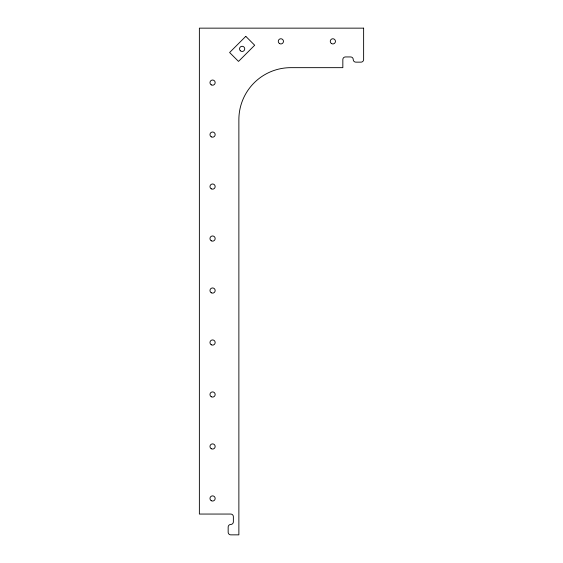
<?xml version="1.0" encoding="UTF-8"?>
<svg xmlns="http://www.w3.org/2000/svg" width="563" height="563" viewBox="0 0 563 563"><rect width="100%" height="100%" fill="white"/><g stroke="black" fill="none" stroke-linecap="round" stroke-linejoin="round"><path stroke-width="0.84" d="M245.785 36.342L229.613 52.514L238.508 61.409L254.68 45.237L245.785 36.342M363.628 28.15L199.372 28.15L199.372 514.054L230.76 514.054A2.597 2.597 0 0 1 233.364 516.658L233.364 521.852A2.597 2.597 0 0 1 230.76 524.456A2.597 2.597 0 0 0 228.163 527.052L228.163 532.253A2.597 2.597 0 0 0 230.76 534.85L238.874 534.85L238.874 119.638A51.979 51.979 0 0 1 290.86 67.659L342.839 67.659L342.839 59.544A2.597 2.597 0 0 1 345.436 56.94L350.636 56.94A2.597 2.597 0 0 1 353.233 59.544A2.597 2.597 0 0 0 355.83 62.141L361.031 62.141A2.597 2.597 0 0 0 363.628 59.544L363.628 28.15M211.266 500.711A2.597 2.597 0 0 0 215.165 498.466A2.597 2.597 0 0 0 211.266 496.214A2.597 2.597 0 0 0 211.266 500.711M211.266 292.788A2.597 2.597 0 0 0 215.165 290.536A2.597 2.597 0 0 0 211.266 288.291A2.597 2.597 0 0 0 211.266 292.788M211.266 84.865A2.597 2.597 0 0 0 215.165 82.613A2.597 2.597 0 0 0 211.266 80.368A2.597 2.597 0 0 0 211.266 84.865M279.572 43.597A2.597 2.597 0 0 0 283.471 41.345A2.597 2.597 0 0 0 279.572 39.1A2.597 2.597 0 0 0 279.572 43.597M211.266 240.809A2.597 2.597 0 0 0 215.165 238.557A2.597 2.597 0 0 0 211.266 236.305A2.597 2.597 0 0 0 211.266 240.809M211.266 448.732A2.597 2.597 0 0 0 215.165 446.48A2.597 2.597 0 0 0 211.266 444.228A2.597 2.597 0 0 0 211.266 448.732M211.266 344.774A2.597 2.597 0 0 0 215.165 342.522A2.597 2.597 0 0 0 211.266 340.27A2.597 2.597 0 0 0 211.266 344.774M211.266 136.844A2.597 2.597 0 0 0 215.165 134.599A2.597 2.597 0 0 0 211.266 132.347A2.597 2.597 0 0 0 211.266 136.844M331.558 43.597A2.597 2.597 0 0 0 335.457 41.345A2.597 2.597 0 0 0 331.558 39.1A2.597 2.597 0 0 0 331.558 43.597M211.266 188.83A2.597 2.597 0 0 0 215.165 186.578A2.597 2.597 0 0 0 211.266 184.326A2.597 2.597 0 0 0 211.266 188.83M211.266 396.753A2.597 2.597 0 0 0 215.165 394.501A2.597 2.597 0 0 0 211.266 392.249A2.597 2.597 0 0 0 211.266 396.753M240.302 50.712A2.597 2.597 0 0 0 244.652 49.551A2.597 2.597 0 0 0 241.471 46.363A2.597 2.597 0 0 0 240.302 50.712"/></g></svg>
